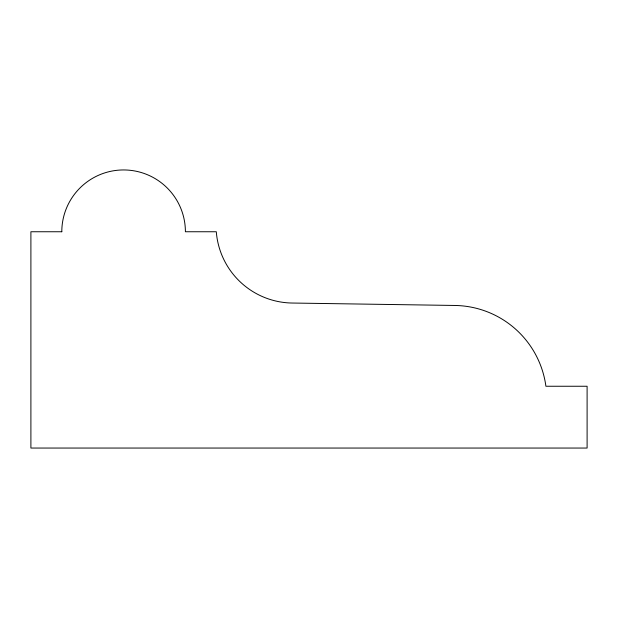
<?xml version="1.0" encoding="UTF-8"?>
<svg xmlns="http://www.w3.org/2000/svg" width="618" height="618" viewBox="0 0 618 618"><rect width="100%" height="100%" fill="white"/><g stroke="black" fill="none" stroke-linecap="round" stroke-linejoin="round"><path stroke-width="0.93" d="M61.8 231.75L30.9 231.75L30.9 448.05L587.1 448.05L587.1 386.25L545.903 386.25A93.256 93.256 0 0 0 454.871 305.462L292.19 303.036A77.273 77.273 0 0 1 216.3 231.75L185.4 231.75A61.8 61.8 0 0 0 123.6 169.95A61.8 61.8 0 0 0 61.8 231.75"/></g></svg>
